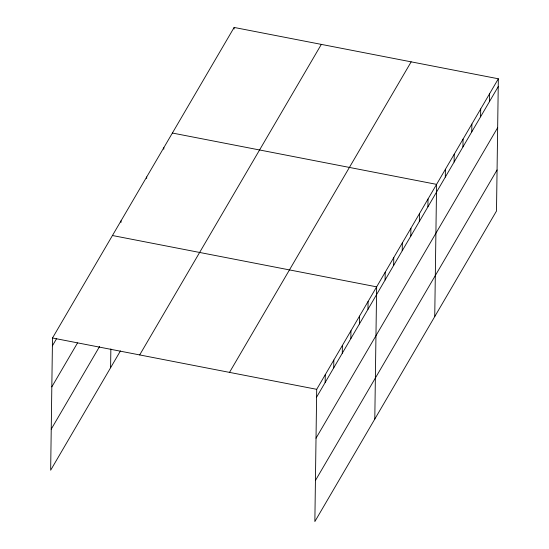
<?xml version="1.0" encoding="UTF-8"?>
<svg xmlns="http://www.w3.org/2000/svg" width="549" height="549" viewBox="0 0 549 549"><rect width="100%" height="100%" fill="white"/><g stroke="black" fill="none" stroke-linecap="round" stroke-linejoin="round"><path stroke-width="0.82" d="M498.341 78.781L316.704 389.323L314.858 521.55L496.495 211.008L498.341 78.781L234.142 27.45L52.505 337.992L50.659 470.219L120.444 350.907M110.596 367.741L110.864 348.924M120.986 222.434L121.006 220.87M146.672 178.514L146.693 176.95M163.801 149.239L163.822 147.674M234.121 29.015L234.142 27.45M325.159 382.502L325.269 374.679M333.723 367.864L333.833 360.041M342.281 353.227L342.391 345.403M350.845 338.589L350.955 330.766M359.41 323.944L359.52 316.121M367.974 309.307L368.084 301.483M374.795 419.072L376.641 286.846L112.442 235.514M385.096 280.024L385.206 272.201M393.66 265.387L393.77 257.563M402.225 250.749L402.335 242.926M410.789 236.111L410.899 228.288M419.354 221.467L419.457 213.643M427.911 206.829L428.021 199.006M434.739 316.595L436.585 184.368L172.386 133.036M445.301 177.107L445.411 169.284M454.119 162.024L454.229 154.2M462.944 146.94L463.054 139.117M471.769 131.856L471.872 124.033M480.588 116.772L480.698 108.949M489.413 101.689L489.523 93.865M52.395 345.815L56.677 338.493M51.819 386.867L77.512 342.947M51.229 429.16L99.609 346.446M139.686 354.929L321.33 44.387M229.516 372.38L411.16 61.845M316.595 397.147L498.231 86.605M316.018 438.198L497.662 127.663M315.428 480.499L497.071 169.957M52.505 337.992L316.704 389.323"/></g></svg>
